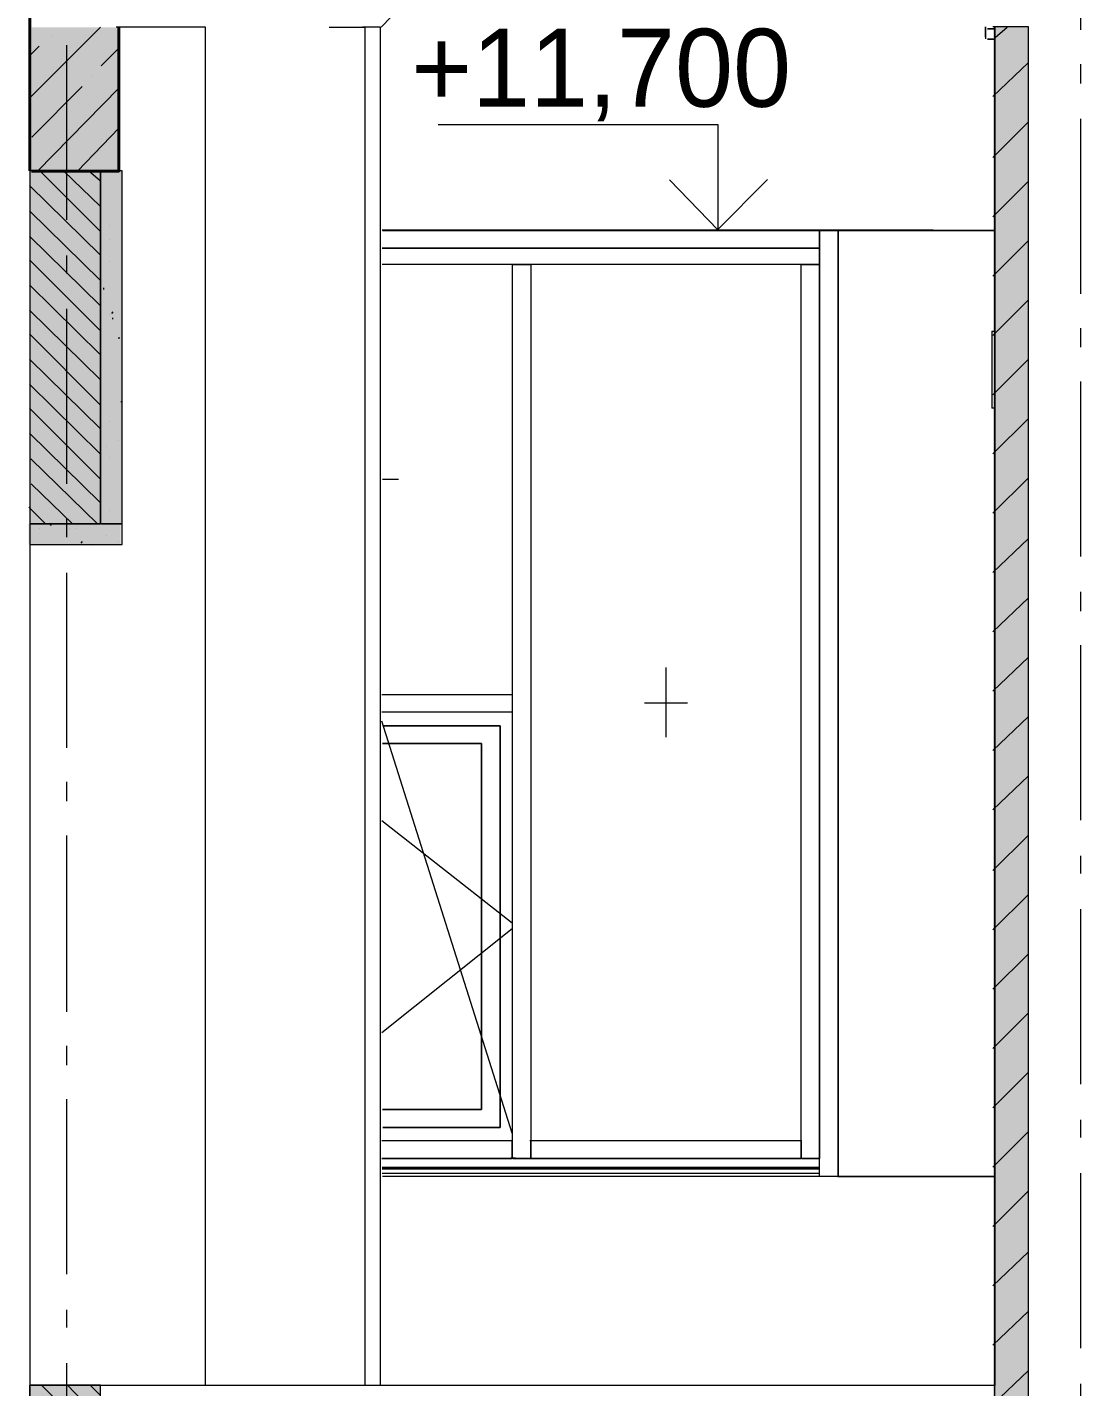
# Model space of a CAD drawing. Header units: millimetres. Extents: x -135211 to 49383, y -8033 to 228499.
# Drawn here: x -26356 to -23348, y 57051 to 60933 of the extents above; entities that cross this region are included whole.
import ezdxf

# ---------------------------------------------------------------- set-up
doc = ezdxf.new("R2010")
doc.units = ezdxf.units.MM
doc.layers.add('PDF _Геометрия', color=7, linetype='Continuous', true_color=0x1d1d1d)
doc.layers.add('PDF _Сплошная заливка', color=7, linetype='Continuous', true_color=0xffffff)
doc.layers.add('PDF _Текст', color=7, linetype='Continuous')

msp = doc.modelspace()

# ---------------------------------------------------------------- hatches: boundary and pattern name
at = {"layer": 'PDF _Сплошная заливка', "transparency": 33554559}
h = msp.add_hatch(color=256, dxfattribs=at)
h.paths.add_polyline_path([(-26149.06098696936, 59515.85206516374), (-26149.06098696936, 60522.98177099482), (-26349.77146126212, 60522.98177099482), (-26349.77146126212, 59515.85206516374)])
h.paths.add_polyline_path([(-26149.06098696936, 57056.43848564509), (-26349.77146126212, 57056.43848564509), (-26349.77146126212, 56976.01015860403), (-26149.06098696936, 56976.01015860403)])
h = msp.add_hatch(color=256, dxfattribs=at)
h.paths.add_polyline_path([(-26398.81210778105, 59456.58908734401), (-26398.81210778105, 59515.13802512302), (-26657.15155887828, 59515.13802512302), (-26657.15155887828, 59456.58908734401)])
h.paths.add_polyline_path([(-26089.79800914963, 59456.58908734401), (-26089.79800914963, 59515.13802512302), (-26352.24833949412, 59515.13802512302), (-26352.24833949412, 59456.58908734401)])

# ---------------------------------------------------------------- linework, layer by layer
at = {"layer": 'PDF _Геометрия', "color": 7, "lineweight": 40}
for points in [[(-26348.61599522797, 62173.7697724619), (-26348.61599522797, 61174.73543253805), (-26348.61599522797, 60933.41883425609), (-26348.61599522797, 60522.764643879)], [(-26343.88124416616, 60522.11122806241), (-26094.16887984335, 60522.11122806241), (-26094.16887984335, 60932.75657409945)]]:
    msp.add_lwpolyline(points, dxfattribs=at)
at = {"layer": 'PDF _Геометрия', "color": 7, "lineweight": 9}
for points in [[(-23347.8948413818, 60925.00561176029), (-23347.8948413818, 61424.5632589244)], [(-26348.61599522797, 60933.41883425609), (-26348.61599522797, 45156.24349308811)], [(-26345.35293362649, 56974.74558049435), (-23593.56791830486, 56974.74558049435), (-23593.56791830486, 60932.95710992249), (-23593.56791830486, 57055.17543683686), (-23593.56791830486, 57652.06778552647), (-25342.01308701654, 57652.06778552647)], [(-26102.73019670752, 60933.95989813284), (-25848.49580292028, 60933.95989813284), (-25848.49580292028, 57056.45118939559)], [(-25494.11077708543, 60932.85174113166), (-25392.24580292027, 60932.85174113166), (-25392.24580292027, 57055.13583740346)], [(-25399.32881886863, 60933.84404109706), (-25348.37561061257, 60933.84404109706), (-25348.37561061257, 57056.33704876412)], [(-23619.89003368949, 60904.04856457562), (-23619.89003368949, 60933.63151961183), (-23619.89003368949, 60929.39506598697), (-23619.89003368949, 60899.81375140527)], [(-23619.89003368949, 60929.39506598697), (-23619.89003368949, 60929.39506598697)], [(-23593.56791830486, 60928.72127958325), (-23614.41213515465, 60928.72127958325)], [(-23598.6845881545, 56975.64492316697), (-23497.05349522794, 56975.64492316697), (-23497.05349522794, 60933.63941000343), (-23598.6845881545, 60933.63941000343)], [(-26243.32753368952, 60382.57768430173), (-26243.32753368952, 60882.0951843263)], [(-25342.01308701654, 60352.94404914794), (-23593.56791830486, 60352.94404914794), (-23593.56791830486, 60899.06391053915), (-23614.41213515465, 60899.06391053915), (-23593.56791830486, 60899.06391053915)], [(-23619.89003368949, 60899.81375140527), (-23619.89003368949, 60899.81375140527)], [(-23347.8948413818, 60772.61662487404), (-23347.8948413818, 60827.68076417491)], [(-23347.8948413818, 60171.5562789582), (-23347.8948413818, 60671.04646011291)], [(-24383.23137984333, 60353.32604662488), (-24383.23137984333, 60653.82833429146), (-25183.05602917155, 60653.82833429146)], [(-26349.77146126212, 59515.49421245134), (-26146.81311061258, 59515.49421245134), (-26146.81311061258, 60522.98177099482), (-26349.77146126212, 60522.98177099482)], [(-26348.61599522797, 60522.764643879), (-26348.61599522797, 59515.27470748228), (-26348.61599522797, 59456.01031129294)], [(-26146.81311061258, 60522.98177099482), (-26146.81311061258, 59515.49421245134)], [(-26144.54208801939, 59515.20381000512), (-26085.39484138181, 59515.20381000512), (-26085.39484138181, 60522.67889975555), (-26144.54208801939, 60522.67889975555)], [(-24944.7698413818, 60353.06967058936), (-25342.62184624904, 60353.06967058936)], [(-25340.9942947501, 60352.76430553312), (-24041.04387984333, 60352.76430553312), (-24041.04387984333, 57651.86384244017), (-25340.9942947501, 57651.86384244017)], [(-24120.01022599718, 60353.21731397053), (-24945.19318904172, 60353.21731397053)], [(-24234.07272599718, 60353.79361444496), (-24534.91997115999, 60353.79361444496)], [(-24286.71695676641, 60353.42901978078), (-24384.27540759226, 60353.42901978078)], [(-23769.04868753563, 60353.84897838489), (-24290.05427967198, 60353.84897838489)], [(-24119.1244114439, 60353.04276715947), (-24093.68811061257, 60353.04276715947), (-24093.68811061257, 60302.23390678265), (-24119.1244114439, 60302.23390678265)], [(-24093.68811061257, 57652.17165436311), (-24093.68811061257, 57728.41680887716), (-24093.68811061257, 59002.64071141922), (-24093.68811061257, 60276.86298059922), (-24093.68811061257, 60353.04276715947)], [(-24091.94101932537, 60352.76430553312), (-24041.04387984333, 60352.76430553312), (-24041.04387984333, 57651.86384244017), (-24091.94101932537, 57651.86384244017)], [(-23602.30883281455, 60065.1227457069), (-23593.56791830486, 60065.1227457069), (-23593.56791830486, 60352.94404914794), (-24042.11266330439, 60352.94404914794)], [(-24041.04387984333, 57651.86384244017), (-24041.04387984333, 57728.07874933079), (-24041.04387984333, 59002.31407733532), (-24041.04387984333, 60276.61643898184), (-24041.04387984333, 60352.76430553312)], [(-24120.01022599718, 60302.35371863015), (-24945.19318904172, 60302.35371863015)], [(-24944.50647894118, 60302.23390678265), (-24093.68811061257, 60302.23390678265), (-24093.68811061257, 60255.71019190808), (-24944.50647894118, 60255.71019190808)], [(-26243.32753368952, 60230.13727836777), (-26243.32753368952, 60280.92885104777)], [(-24971.09195676642, 60255.82173650235), (-24971.09195676642, 59002.80152152676), (-24971.09195676642, 57703.16641914439), (-24971.09195676642, 57753.96390505153), (-25343.60898052139, 57753.96390505153)], [(-24144.56070558111, 60255.71019190808), (-24093.68811061257, 60255.71019190808), (-24093.68811061257, 59002.64071141922), (-24093.68811061257, 57702.97888137787), (-25342.80583889873, 57702.97888137787)], [(-24944.7698413818, 60255.69847886764), (-25342.62184624904, 60255.69847886764)], [(-24968.93579025431, 60255.57703005964), (-24918.44772599719, 60255.57703005964), (-24918.44772599719, 59002.47774063958), (-24918.44772599719, 57702.87552189461), (-24918.44772599719, 57753.69771475015)], [(-24921.13461440969, 57754.1217641668), (-24146.33234138179, 57754.1217641668), (-24146.33234138179, 57703.27044187282), (-24921.13461440969, 57703.27044187282), (-24146.33234138179, 57703.27044187282), (-24146.33234138179, 59002.90636560963), (-24146.33234138179, 60255.97403840864)], [(-26243.32753368952, 59629.03822760442), (-26243.32753368952, 60128.55412644556)], [(-23602.3419567664, 60065.12573699569), (-23602.3419567664, 59845.04113522602)], [(-23347.8948413818, 60019.09982606256), (-23347.8948413818, 60074.16560988953)], [(-23347.8948413818, 59422.28480406231), (-23347.8948413818, 59921.77662974314)], [(-24042.11266330439, 57652.06778552647), (-23593.56791830486, 57652.06778552647), (-23593.56791830486, 59844.95321747932), (-23602.30883281455, 59844.95321747932)], [(-25295.73137984335, 59641.84658461573), (-25342.07391317275, 59641.84658461573)], [(-26347.61687109429, 59455.92500017527), (-26085.39484138181, 59455.92500017527), (-26085.39484138181, 59515.20381000512), (-26347.61687109429, 59515.20381000512)], [(-26243.32753368952, 59476.59782167046), (-26243.32753368952, 59531.65419891323)], [(-26243.32753368952, 58875.49716972367), (-26243.32753368952, 59375.01466974825)], [(-23347.8948413818, 59265.65049326047), (-23347.8948413818, 59320.64881781791)], [(-23347.8948413818, 58668.76964977694), (-23347.8948413818, 59168.25983093166)], [(-24532.39003368949, 59104.61871207608), (-24532.39003368949, 58905.66909634001)], [(-25343.60898052139, 59028.16784332089), (-24971.09195676642, 59028.16784332089), (-24971.09195676642, 58977.37035741374), (-25343.60898052139, 58977.37035741374)], [(-24470.97176445872, 59002.71036543804), (-24593.72004883076, 59002.71036543804)], [(-24971.09195676642, 57775.14762170503), (-25343.60898052139, 58952.00404225989)], [(-26243.32753368952, 58723.05676378971), (-26243.32753368952, 58778.11314103248)], [(-25343.60898052139, 58668.39800934779), (-24971.09195676642, 58376.29222747309)], [(-26243.32753368952, 58121.95611184293), (-26243.32753368952, 58625.73841643027)], [(-23347.8948413818, 58516.3806628907), (-23347.8948413818, 58567.13201900642)], [(-23347.8948413818, 57915.25285096546), (-23347.8948413818, 58414.74303212019)], [(-25343.60898052139, 58063.00272230461), (-24971.09195676642, 58359.35919209471)], [(-26243.32753368952, 57969.51569934675), (-26243.32753368952, 58024.57368433517)], [(-26243.32753368952, 57372.61577181442), (-26243.32753368952, 57872.19895973296)], [(-23347.8948413818, 57762.86387081909), (-23347.8948413818, 57813.61522019495)], [(-24962.31791830488, 57703.8704493917), (-24974.93806662803, 57703.8704493917)], [(-24968.93579025431, 57702.87552189461), (-24918.44772599719, 57702.87552189461), (-24927.08299109593, 57702.87552189461)], [(-24137.55830292025, 57703.26728890703), (-24146.2558382016, 57703.26728890703)], [(-24144.56070558111, 57702.97888137787), (-24093.68811061257, 57702.97888137787), (-24102.38914421879, 57702.97888137787)], [(-24093.68811061257, 57660.67329730151), (-25342.80583889873, 57660.67329730151)], [(-23347.8948413818, 57161.73605215397), (-23347.8948413818, 57661.22788457467)], [(-26243.32753368952, 57220.24105377444), (-26243.32753368952, 57271.03262645443)], [(-26243.32753368952, 56619.07471393368), (-26243.32753368952, 57118.65790185222)], [(-23347.8948413818, 57009.34707200761), (-23347.8948413818, 57060.16588739285)], [(-26349.77146126212, 56975.59158626085), (-26146.81311061258, 56975.59158626085), (-26146.81311061258, 57056.05140294915), (-26349.77146126212, 57056.05140294915)], [(-23593.56791830486, 56974.74558049435), (-23593.56791830486, 57038.22884050757), (-23593.56791830486, 57046.70214203461), (-23593.56791830486, 57055.17543683686), (-26345.35293362649, 57055.17543683686)]]:
    msp.add_lwpolyline(points, dxfattribs=at)
at = {"layer": 'PDF _Геометрия', "lineweight": 9}
for points in [[(-25345.4021271504, 60932.79836817233), (-25260.63522599718, 61021.73829486171)], [(-26345.82672334657, 60734.01721006353), (-26146.81311061258, 60933.03242542569)], [(-26287.19772599719, 60907.73566167318), (-26287.19772599719, 60907.73566167318)], [(-23592.10647570222, 60903.15747027052), (-23558.47176445872, 60932.75535692447)], [(-26351.80210158711, 60849.23388314891), (-26322.29387984336, 60878.87337713512)], [(-26144.76977192747, 60822.68599245717), (-26094.16887984335, 60873.48261303528)], [(-23598.6845881545, 60734.67922490773), (-23497.05349522794, 60832.07240016908)], [(-26173.13522599719, 60793.46903318982), (-26173.13522599719, 60793.46903318982)], [(-26343.23162546649, 60619.3788611022), (-26199.4573413818, 60763.34707944706)], [(-26326.79823075284, 60522.11122806241), (-26094.16887984335, 60759.20705917638)], [(-26212.45368399625, 60522.11122806241), (-26094.16887984335, 60644.864115836)], [(-23598.6845881545, 60561.09393857219), (-23497.05349522794, 60662.72832281606)], [(-26146.81311061258, 60349.45181176386), (-26320.21479390723, 60522.98177099482)], [(-26146.81311061258, 60421.37271382148), (-26252.55773011409, 60522.98177099482)], [(-26146.81311061258, 60493.3593630436), (-26180.96876256715, 60522.98177099482)], [(-26098.10913723965, 60522.11122806241), (-26094.16887984335, 60530.58856197711)], [(-26146.81311061258, 60281.73381525891), (-26349.77146126212, 60480.68328345658)], [(-23598.6845881545, 60391.81723562872), (-23497.05349522794, 60493.38260316976)], [(-26146.81311061258, 60209.7471660368), (-26349.77146126212, 60408.69663423447)], [(-26146.81311061258, 60137.76051681469), (-26349.77146126212, 60336.70998501236)], [(-23598.6845881545, 60222.47151598242), (-23497.05349522794, 60324.03852581677)], [(-26146.81311061258, 60065.83961475707), (-26349.77146126212, 60268.99199507556)], [(-26146.81311061258, 59998.05587765578), (-26349.77146126212, 60197.0710864498)], [(-23598.6845881545, 60053.12743862942), (-23497.05349522794, 60154.76181614257)], [(-26146.81311061258, 59926.13496903002), (-26349.77146126212, 60125.08443722768)], [(-26146.81311061258, 59854.1483198079), (-26349.77146126212, 60057.36644729089)], [(-26146.81311061258, 59786.43032987111), (-26349.77146126212, 59985.37979806877)], [(-23598.6845881545, 59883.85072895521), (-23497.05349522794, 59985.41609649627)], [(-26146.81311061258, 59714.443680649), (-26349.77146126212, 59913.39154621847)], [(-26146.81311061258, 59642.5211759632), (-26349.77146126212, 59845.67515234173)], [(-23598.6845881545, 59714.50500930893), (-23497.05349522794, 59816.07201914328)], [(-26146.81311061258, 59574.73903492196), (-26349.77146126212, 59773.7542502841)], [(-26155.58714907413, 59514.87938494902), (-26346.04783955312, 59701.13750775172)], [(-26225.77945676642, 59514.6352994816), (-26344.57268820818, 59628.90184002379)], [(-23598.6845881545, 59545.16093195591), (-23497.05349522794, 59646.7936739065)], [(-26304.74580292028, 59515.69787015153), (-26351.30829873263, 59562.26197278639)], [(-23598.6845881545, 59375.81521230963), (-23497.05349522794, 59473.21003659495)], [(-23598.6845881545, 59206.53850263543), (-23497.05349522794, 59303.86431021796)], [(-23598.6845881545, 59037.19442528243), (-23497.05349522794, 59134.52023286495)], [(-23598.6845881545, 58867.84870563614), (-23497.05349522794, 58965.24188762817)], [(-23598.6845881545, 58698.50462828314), (-23497.05349522794, 58795.89781027518)], [(-23598.6845881545, 58524.98672308781), (-23497.05349522794, 58626.55373292218)], [(-23598.6845881545, 58355.64264573482), (-23497.05349522794, 58457.27538095468)], [(-23598.6845881545, 58186.29691935781), (-23497.05349522794, 58287.93130360169)], [(-23598.6845881545, 58017.02021641432), (-23497.05349522794, 58118.58722624867)], [(-23598.6845881545, 57847.67613906133), (-23497.05349522794, 57949.24150660238)], [(-23598.6845881545, 57678.33041941503), (-23497.05349522794, 57779.96479692819)], [(-23598.6845881545, 57509.05370974083), (-23497.05349522794, 57610.62071957518)], [(-23598.6845881545, 57339.70963238783), (-23497.05349522794, 57437.03543997036)], [(-23598.6845881545, 57170.36391274154), (-23497.05349522794, 57267.75709473357)], [(-23598.6845881545, 57001.01983538854), (-23497.05349522794, 57098.41301738058)], [(-26234.55349522797, 56975.4136104759), (-26315.27423059018, 57055.8074873046)], [(-26164.36118753567, 56974.97576610905), (-26240.53665190123, 57055.42239482541)], [(-26146.81311061258, 57026.42898842977), (-26176.36977796747, 57056.05140294915)]]:
    msp.add_lwpolyline(points, dxfattribs=at)
at = {"layer": 'PDF _Геометрия', "color": 7, "lineweight": 9}
for points in [[(-23614.41213515465, 60928.72127958325), (-23593.56791830486, 60928.72127958325)], [(-25342.62184624904, 60302.25821722794), (-24944.7698413818, 60302.25821722794)], [(-25340.75222098506, 57791.56327311023), (-25006.18811061258, 57791.56327311023), (-25006.18811061258, 58938.83098561029), (-25340.75222098506, 58938.83098561029), (-25006.18811061258, 58938.83098561029), (-25006.18811061258, 57791.56327311023)], [(-25342.14367677445, 57842.71601157095), (-25058.83234138181, 57842.71601157095), (-25058.83234138181, 58888.30978444749), (-25342.14367677445, 58888.30978444749), (-25058.83234138181, 58888.30978444749), (-25058.83234138181, 57842.71601157095)], [(-25343.60898052139, 57703.16641914439), (-24971.09195676642, 57703.16641914439)], [(-25342.80583889873, 57677.60795519443), (-24093.68811061257, 57677.60795519443)], [(-25342.80583889873, 57673.39145106421), (-24093.68811061257, 57673.39145106421)], [(-26348.61599522797, 56975.3740515608), (-26348.61599522797, 57038.83343764684), (-26348.61599522797, 57047.35625696228), (-26348.61599522797, 57055.81345304248)]]:
    msp.add_lwpolyline(points, close=True, dxfattribs=at)
at = {"layer": 'PDF _Геометрия', "color": 7, "lineweight": 18}
for points in [[(-24383.23137984333, 60353.32604662488), (-24522.76956942884, 60497.19994714765)], [(-24386.57331958495, 60353.7883515393), (-24242.84676445872, 60497.71564921084)]]:
    msp.add_lwpolyline(points, dxfattribs=at)
at = {"layer": 'PDF _Геометрия', "color": 252, "lineweight": 9, "true_color": 0x888888}
for points in [[(-26085.39484138181, 60467.67119146841), (-26085.39484138181, 60467.67119146841)], [(-26120.49099522796, 60366.21786451693), (-26120.49099522796, 60366.21786451693)], [(-26120.49099522796, 60327.52266906964), (-26120.49099522796, 60327.52266906964)], [(-26120.49099522796, 60264.64958236463), (-26120.49099522796, 60264.64958236463)], [(-26138.03907215103, 60188.54497452731), (-26138.03907215103, 60184.27596540924)], [(-26120.49099522796, 60112.2313990919), (-26120.49099522796, 60112.2313990919)], [(-26111.71695676642, 60120.0568638522), (-26115.65656864218, 60115.78680523586)], [(-26111.71695676642, 60099.49258907229), (-26111.71695676642, 60103.69687240091)], [(-26094.16887984335, 60047.98694217319), (-26094.16887984335, 60043.71458704648)], [(-26146.81311061258, 59959.96029567022), (-26146.81311061258, 59959.96029567022)], [(-26085.39484138181, 59866.53819872753), (-26089.33542153839, 59862.26709718482)], [(-26120.49099522796, 59807.46078930585), (-26120.49099522796, 59807.46078930585)], [(-26094.16887984335, 59752.27493179093), (-26094.16887984335, 59752.27493179093)], [(-26129.2650336895, 59734.88853169751), (-26129.2650336895, 59734.88853169751)], [(-26120.49099522796, 59705.82514737194), (-26120.49099522796, 59705.82514737194)], [(-26146.81311061258, 59663.67201907642), (-26146.81311061258, 59663.67201907642)], [(-26120.49099522796, 59553.47272085862), (-26120.49099522796, 59553.47272085862)], [(-26287.19772599719, 59514.94892465774), (-26291.13088266751, 59510.75153020887)], [(-26322.29387984336, 59502.47780997669), (-26322.29387984336, 59502.47780997669)], [(-26234.55349522797, 59502.60385050117), (-26234.55349522797, 59502.60385050117)], [(-26217.00541830489, 59501.85742493705), (-26217.00541830489, 59501.85742493705)], [(-26129.2650336895, 59480.92127341567), (-26129.2650336895, 59480.92127341567)], [(-26199.4573413818, 59464.34747106098), (-26203.39372565485, 59460.08091077219)], [(-26173.13522599719, 59452.12311456266), (-26173.13522599719, 59452.12311456266)], [(-26094.16887984335, 59464.44825959272), (-26094.16887984335, 59464.44825959272)]]:
    msp.add_lwpolyline(points, dxfattribs=at)
at = {"layer": 'PDF _Сплошная заливка', "lineweight": 5, "transparency": 33554559}
for points in [[(-26343.88124416616, 60932.75657409945), (-26094.16887984335, 60932.75657409945), (-26343.88124416616, 60522.11122806241), (-26094.16887984335, 60522.11122806241)], [(-23598.6845881545, 60933.63941000343), (-23497.05349522794, 60933.63941000343), (-23598.6845881545, 56975.64492316697), (-23497.05349522794, 56975.64492316697)], [(-26144.54208801939, 60522.67889975555), (-26085.39484138181, 60522.67889975555), (-26144.54208801939, 59515.13802512302), (-26085.39484138181, 59515.13802512302)]]:
    msp.add_solid(points, dxfattribs=at)

# ---------------------------------------------------------------- texts
at = {"layer": 'PDF _Текст', "insert": (-25260.00005020673, 60796.4364357395), "char_height": 222.6982147375235, "attachment_point": 4, "style": ''}
msp.add_mtext('+11,700', dxfattribs=at)

doc.saveas('drawing.dxf')
